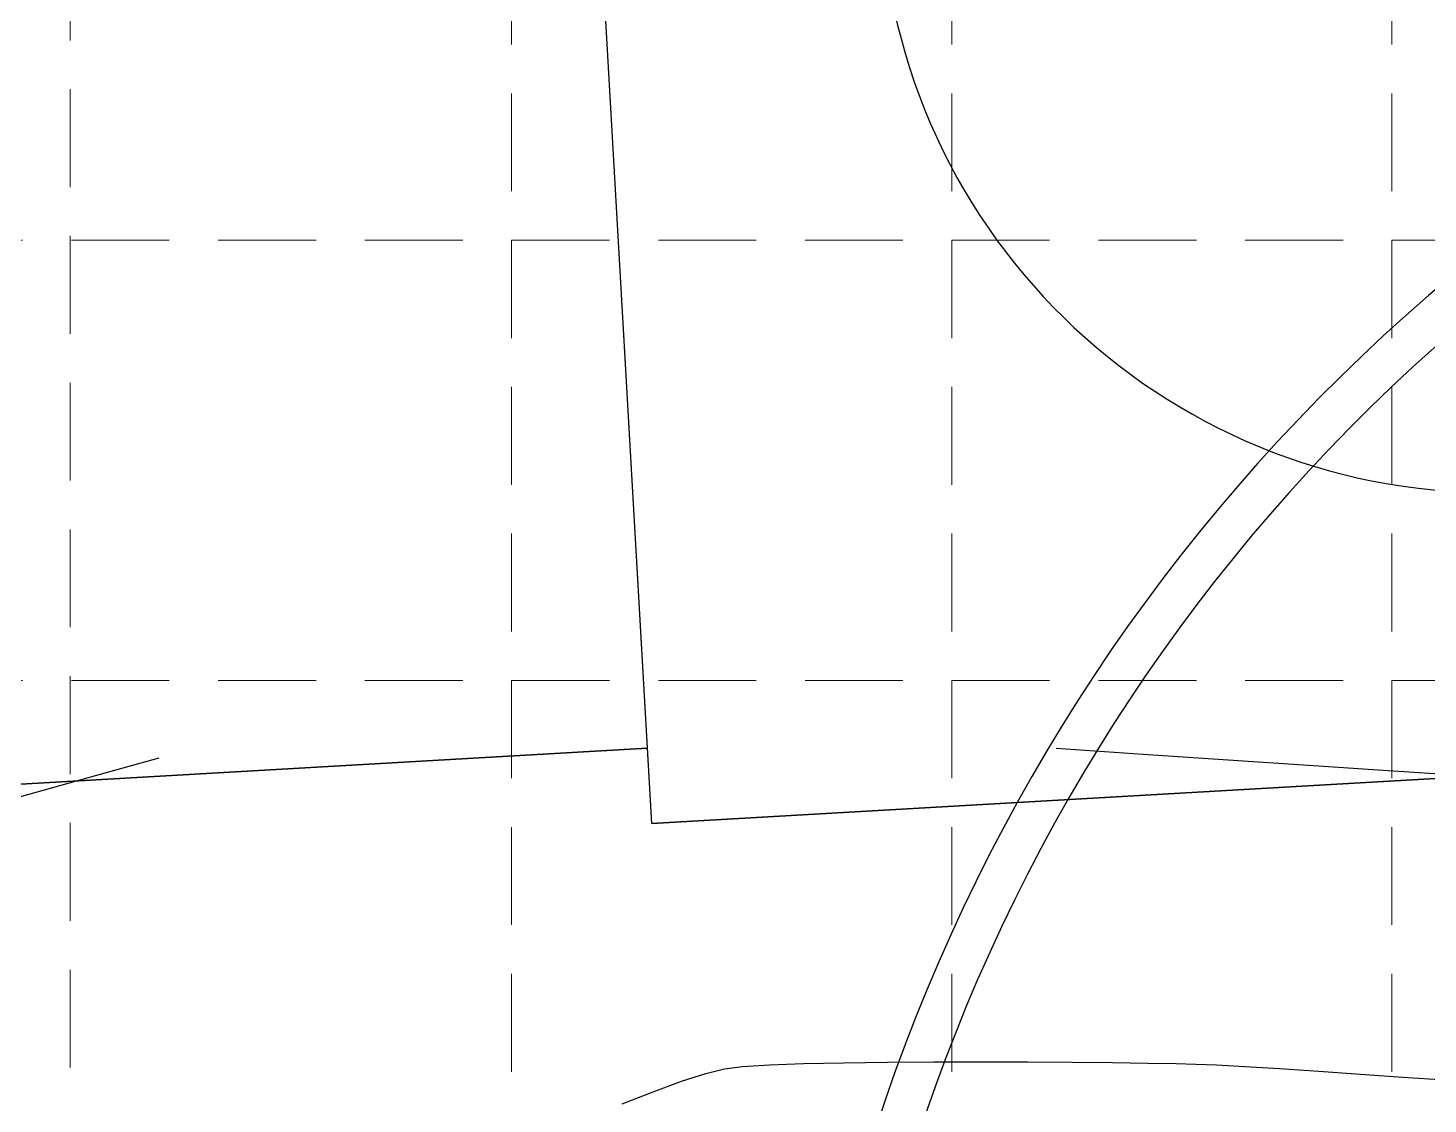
# Model space of a CAD drawing. Header units: inches. Extents: x 2547543 to 2548696, y 7125653 to 7126375.
# Drawn here: x 2547775.8 to 2547833.1, y 7125979.1 to 7126023.1 of the extents above; entities that cross this region are included whole.
import ezdxf

# ---------------------------------------------------------------- set-up
doc = ezdxf.new("R2010")
doc.units = ezdxf.units.IN
doc.header["$MEASUREMENT"] = 0
doc.linetypes.add('HIDDEN', pattern=[0.375, 0.25, -0.125])
for name, color, linetype in [('C-ROAD-BACK-N', 1, 'Continuous'), ('C-STRM-PIPE-N', 4, 'Continuous'), ('GRID', 254, 'HIDDEN'), ('V-AREA', 6, 'Continuous'), ('V-PROP-SUBD-N', 7, 'Continuous'), ('V-RWAY-N', 4, 'Continuous'), ('V-TOPO-MINR-E', 14, 'Continuous')]:
    doc.layers.add(name, color=color, linetype=linetype)

msp = doc.modelspace()

# ---------------------------------------------------------------- linework, layer by layer
at = {"layer": 'C-ROAD-BACK-N', "color": 7}
msp.add_arc((2547835.669544789, 7126029.055184261), 25, 183.2833624749331, 273.2833624749331, dxfattribs=at)
at = {"layer": 'C-STRM-PIPE-N', "color": 5}
for radius in [75.87500000015534, 74.12499999984466]:
    msp.add_arc((2547882.651417537, 7125954.667109145), radius, 123.2833623608867, 182.4843019953093, dxfattribs=at)
at = {"layer": 'GRID', "color": 252, "linetype": 'HIDDEN', "lineweight": 0, "ltscale": 16}
for p, q in [((2547777.52313214, 7126356.547205457), (2547777.52313214, 7125726.296813901)), ((2547795.583313599, 7126356.376313465), (2547795.583313599, 7125726.296813901)), ((2547813.583313598, 7126356.376313465), (2547813.583313598, 7125726.296813901)), ((2547831.583313598, 7126356.376313465), (2547831.583313598, 7125726.296813901)), ((2547561.583313602, 7126014.376313469), (2548677.583313586, 7126014.376313469)), ((2547561.583313602, 7125996.376313469), (2548677.583313586, 7125996.376313469))]:
    msp.add_line(p, q, dxfattribs=at)
at = {"layer": 'V-AREA', "color": 7}
for p, q in [((2547801.142999281, 7125993.609332931), (2547798.050196465, 7126047.520691387)), ((2547911.106853145, 7125996.822880531), (2547801.319965513, 7125990.524593768)), ((2547661.372810687, 7125985.590955258), (2547801.142999281, 7125993.609332931)), ((2547801.142999281, 7125993.60933293), (2547661.372810687, 7125985.590955259)), ((2547801.319965513, 7125990.524593768), (2547801.142999281, 7125993.60933293))]:
    msp.add_line(p, q, dxfattribs=at)
at = {"layer": 'V-PROP-SUBD-N'}
msp.add_line((2547661.372810688, 7125985.590955258), (2547801.142999282, 7125993.60933293), dxfattribs=at)
at = {"layer": 'V-RWAY-N', "color": 7}
for q in [(2547786.142218206, 7126255.091403905), (2547970.010004052, 7126000.202053978)]:
    msp.add_line((2547801.319965513, 7125990.524593767), q, dxfattribs=at)
at = {"layer": 'V-TOPO-MINR-E', "color": 35}
for points, elevation in [([(2547817.854352257, 7125993.601295479), (2547821.414622025, 7125993.362461122)], 588), ([(2547778.964072803, 7125992.594181429), (2547781.170332572, 7125993.208098181)], 588), ([(2547828.169346929, 7125992.91029174), (2547831.215881384, 7125992.707130371)], 588), ([(2547831.215881384, 7125992.707130371), (2547833.943250054, 7125992.526033653)], 588), ([(2547773.776855831, 7125991.147881691), (2547776.476106504, 7125991.900752706)], 588), ([(2547805.027016894, 7125980.588005908), (2547806.1276988, 7125980.656895145)], 587), ([(2547806.1276988, 7125980.656895145), (2547807.524117815, 7125980.708716195)], 587), ([(2547807.524117815, 7125980.708716195), (2547809.151757322, 7125980.745295572)], 587), ([(2547809.151757322, 7125980.745295572), (2547810.946100699, 7125980.768459788)], 587), ([(2547810.946100699, 7125980.768459788), (2547812.842631327, 7125980.780035354)], 587), ([(2547816.68418786, 7125980.775726596), (2547818.500180525, 7125980.763495296)], 587), ([(2547818.500180525, 7125980.763495296), (2547820.160293963, 7125980.746981401)], 587), ([(2547820.160293963, 7125980.746981401), (2547821.600011555, 7125980.728011423)], 587), ([(2547821.600011555, 7125980.728011423), (2547822.754816682, 7125980.708411876)], 587), ([(2547822.754816682, 7125980.708411876), (2547823.560192722, 7125980.690009271)], 587), ([(2547824.40484638, 7125980.654800695), (2547825.571387792, 7125980.590396821)], 587), ([(2547804.286588718, 7125980.50022197), (2547805.027016894, 7125980.588005908)], 587), ([(2547825.571387792, 7125980.590396821), (2547826.988444482, 7125980.502745712)], 587), ([(2547832.028981461, 7125980.159789647), (2547833.734374502, 7125980.038630264)], 587)]:
    msp.add_lwpolyline(points, dxfattribs=dict(at, elevation=elevation))
at = {"layer": 'V-TOPO-MINR-E', "color": 35, "extrusion": (-0.06685304699027846, -0.997762832595059, 0), "elevation": -7280380.947137365}
msp.add_lwpolyline([(2065727.142486597, 588.0000000000009), (2065730.613236248, 588.0000000000009)], dxfattribs=at)
at = {"layer": 'V-TOPO-MINR-E', "color": 35, "extrusion": (-0.06672719153545308, -0.9977712573079017, 0), "elevation": -7280120.32392442}
msp.add_lwpolyline([(2066648.923035728, 588), (2066652.222128458, 588)], dxfattribs=at)
at = {"layer": 'V-TOPO-MINR-E', "color": 35, "extrusion": (0.2684801771498783, -0.9632852093111209, 0), "elevation": -6180335.120022558}
msp.add_lwpolyline([(4367422.963946888, 588.0000000000009), (4367425.546739891, 588.0000000000009)], dxfattribs=at)
at = {"layer": 'V-TOPO-MINR-E', "color": 35, "extrusion": (0.0009375608640797684, -0.9999995604897165, 0), "elevation": -7123588.91848327}
msp.add_lwpolyline([(2554492.763538928, 587), (2554494.697741039, 587)], dxfattribs=at)
at = {"layer": 'V-TOPO-MINR-E', "color": 35, "extrusion": (-0.003209763307969105, -0.9999948486964856, 0), "elevation": -7134121.956145124}
msp.add_lwpolyline([(2524928.940618504, 587.0000000000009), (2524930.847983602, 587.0000000000009)], dxfattribs=at)
at = {"layer": 'V-TOPO-MINR-E', "color": 35, "extrusion": (-0.04164787120064451, -0.999132351004838, 0), "elevation": -7225909.26750092}
msp.add_lwpolyline([(2248831.017685086, 587.0000000000009), (2248831.863072242, 587.0000000000009)], dxfattribs=at)
at = {"layer": 'V-TOPO-MINR-E', "color": 35, "extrusion": (0.3122685427331083, -0.9499938722009428, 0), "elevation": -5974038.73342928}
msp.add_lwpolyline([(4645616.180257466, 587.0000000000009), (4645617.219571456, 587.0000000000009)], dxfattribs=at)
at = {"layer": 'V-TOPO-MINR-E', "color": 35, "extrusion": (0.2433598665979054, -0.9699360676505694, 0), "elevation": -6291712.193238135}
msp.add_lwpolyline([(4205384.146157243, 587.0000000000009), (4205384.93479042, 587.0000000000009)], dxfattribs=at)
at = {"layer": 'V-TOPO-MINR-E', "color": 35, "extrusion": (-0.06560843779058295, -0.9978454453925614, 0), "elevation": -7277786.137093537}
msp.add_lwpolyline([(2074813.107556274, 587.0000000000005), (2074814.707202291, 587.0000000000005)], dxfattribs=at)
at = {"layer": 'V-TOPO-MINR-E', "color": 35, "extrusion": (-0.06809476497701453, -0.997678857640436, 0), "elevation": -7282933.771513743}
msp.add_lwpolyline([(2056672.751372557, 587), (2056674.459306734, 587)], dxfattribs=at)
at = {"layer": 'V-TOPO-MINR-E', "color": 35, "extrusion": (-0.06975992468265055, -0.9975638089406967, 0), "elevation": -7286356.481081386}
msp.add_lwpolyline([(2044515.439516972, 587), (2044517.184134862, 587)], dxfattribs=at)
at = {"layer": 'V-TOPO-MINR-E', "color": 35, "extrusion": (0.3639337699251917, -0.9314248284794849, 0), "elevation": -5710083.326607073}
msp.add_lwpolyline([(4966468.689746974, 587.0000000000009), (4966470.063528117, 587.0000000000009)], dxfattribs=at)
at = {"layer": 'V-TOPO-MINR-E', "color": 35, "extrusion": (0.3458950453486005, -0.938273210532673, 0), "elevation": -5804843.84440065}
msp.add_lwpolyline([(4855374.798184061, 587), (4855376.033316795, 587)], dxfattribs=at)

doc.saveas('drawing.dxf')
